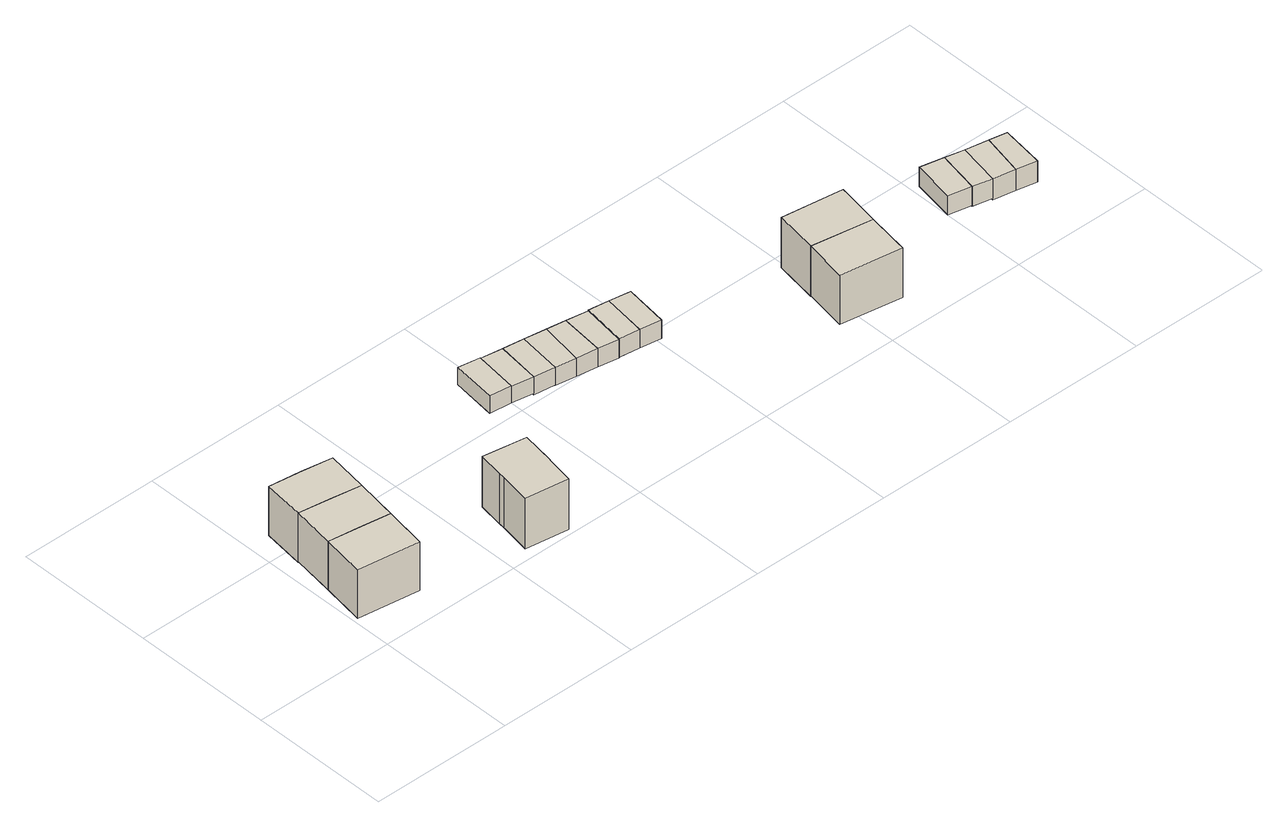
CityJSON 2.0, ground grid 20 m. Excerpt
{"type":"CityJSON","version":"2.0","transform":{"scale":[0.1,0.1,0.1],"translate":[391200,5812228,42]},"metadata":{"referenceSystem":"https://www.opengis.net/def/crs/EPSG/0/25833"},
"CityObjects":{
"building1":{"type":"Building","attributes":{"Gemeindeschluessel":"11000007","BezugspunktDach":"2200","function":"31001_1010","measuredHeight":8.71,"storeysAboveGround":2},"address":[{"country":"Germany","locality":"Berlin","thoroughfareNumber":"30D","thoroughfareName":"Wolfsburger Weg"}],"geometry":[{"type":"Solid","lod":"1","boundaries":[[[[0,1,2,3]],[[4,5,6,7]],[[4,7,3,2]],[[5,4,2,1]],[[6,5,1,0]],[[7,6,0,3]]]]}]},
"building2":{"type":"Building","attributes":{"Gemeindeschluessel":"11000007","BezugspunktDach":"2200","function":"31001_1010","measuredHeight":8.7,"storeysAboveGround":2},"address":[{"country":"Germany","locality":"Berlin","thoroughfareNumber":"30E","thoroughfareName":"Wolfsburger Weg"}],"geometry":[{"type":"Solid","lod":"1","boundaries":[[[[8,1,9,10,2]],[[11,12,5,13,4]],[[11,4,2,10]],[[12,11,10,9]],[[5,12,9,1]],[[13,5,1,8]],[[4,13,8,2]]]]}]},
"building3":{"type":"Building","attributes":{"Gemeindeschluessel":"11000007","BezugspunktDach":"2200","function":"31001_1010","measuredHeight":8.76,"storeysAboveGround":2},"address":[{"country":"Germany","locality":"Berlin","thoroughfareNumber":"30F","thoroughfareName":"Wolfsburger Weg"}],"geometry":[{"type":"Solid","lod":"1","boundaries":[[[[14,9,15,16,17,10]],[[18,19,20,21,22,23]],[[18,23,10,17]],[[19,18,17,16]],[[20,19,16,15]],[[21,20,15,9]],[[22,21,9,14]],[[23,22,14,10]]]]}]},
"building4":{"type":"Building","attributes":{"Gemeindeschluessel":"11000007","BezugspunktDach":"2200","function":"31001_1010","measuredHeight":8.75,"storeysAboveGround":2},"address":[{"country":"Germany","locality":"Berlin","thoroughfareNumber":"30H","thoroughfareName":"Wolfsburger Weg"}],"geometry":[{"type":"Solid","lod":"1","boundaries":[[[[24,25,26,27,28,29,30,31]],[[32,33,34,35,36,37,38,39]],[[32,39,31,30]],[[33,32,30,29]],[[34,33,29,28]],[[35,34,28,27]],[[36,35,27,26]],[[37,36,26,25]],[[38,37,25,24]],[[39,38,24,31]]]]}]},
"building5":{"type":"Building","attributes":{"Gemeindeschluessel":"11000007","BezugspunktDach":"2200","function":"31001_2463","measuredHeight":2.56,"storeysAboveGround":1},"address":[{"country":"Germany","locality":"Berlin","thoroughfareNumber":"30I (1)","thoroughfareName":"Wolfsburger Weg"}],"geometry":[{"type":"Solid","lod":"1","boundaries":[[[[40,41,42,43]],[[44,45,46,47]],[[44,47,43,42]],[[45,44,42,41]],[[46,45,41,40]],[[47,46,40,43]]]]}]},
"building6":{"type":"Building","attributes":{"Gemeindeschluessel":"11000007","BezugspunktDach":"2200","function":"31001_2463","measuredHeight":2.5,"storeysAboveGround":1},"address":[{"country":"Germany","locality":"Berlin","thoroughfareNumber":"30K (1)","thoroughfareName":"Wolfsburger Weg"}],"geometry":[{"type":"Solid","lod":"1","boundaries":[[[[48,49,50,51]],[[45,52,53,46]],[[45,46,51,50]],[[52,45,50,49]],[[53,52,49,48]],[[46,53,48,51]]]]}]},
"building7":{"type":"Building","attributes":{"Gemeindeschluessel":"11000007","BezugspunktDach":"2200","function":"31001_2463","measuredHeight":2.73,"storeysAboveGround":1},"address":[{"country":"Germany","locality":"Berlin","thoroughfareNumber":"30 (1)","thoroughfareName":"Wolfsburger Weg"}],"geometry":[{"type":"Solid","lod":"1","boundaries":[[[[54,55,49,48]],[[56,57,58,59]],[[56,59,48,49]],[[57,56,49,55]],[[58,57,55,54]],[[59,58,54,48]]]]}]},
"building8":{"type":"Building","attributes":{"Gemeindeschluessel":"11000007","BezugspunktDach":"2200","function":"31001_2463","measuredHeight":2.79,"storeysAboveGround":1},"address":[{"country":"Germany","locality":"Berlin","thoroughfareNumber":"30B (1)","thoroughfareName":"Wolfsburger Weg"}],"geometry":[{"type":"Solid","lod":"1","boundaries":[[[[60,61,55,54]],[[62,63,64,65]],[[62,65,54,55]],[[63,62,55,61]],[[64,63,61,60]],[[65,64,60,54]]]]}]},
"building9":{"type":"Building","attributes":{"Gemeindeschluessel":"11000007","BezugspunktDach":"2200","function":"31001_2463","measuredHeight":2.82,"storeysAboveGround":1},"address":[{"country":"Germany","locality":"Berlin","thoroughfareNumber":"30F (1)","thoroughfareName":"Wolfsburger Weg"}],"geometry":[{"type":"Solid","lod":"1","boundaries":[[[[66,67,61,60]],[[63,68,69,64]],[[63,64,60,61]],[[68,63,61,67]],[[69,68,67,66]],[[64,69,66,60]]]]}]},
"building10":{"type":"Building","attributes":{"Gemeindeschluessel":"11000007","BezugspunktDach":"2200","function":"31001_2463","measuredHeight":2.82,"storeysAboveGround":1},"address":[{"country":"Germany","locality":"Berlin","thoroughfareNumber":"30L (1)","thoroughfareName":"Wolfsburger Weg"}],"geometry":[{"type":"Solid","lod":"1","boundaries":[[[[70,71,67,66]],[[68,72,73,69]],[[68,69,66,67]],[[72,68,67,71]],[[73,72,71,70]],[[69,73,70,66]]]]}]},
"building11":{"type":"Building","attributes":{"Gemeindeschluessel":"11000007","BezugspunktDach":"2200","function":"31001_2463","measuredHeight":2.8,"storeysAboveGround":1},"address":[{"country":"Germany","locality":"Berlin","thoroughfareNumber":"30H (1)","thoroughfareName":"Wolfsburger Weg"}],"geometry":[{"type":"Solid","lod":"1","boundaries":[[[[74,75,76,77]],[[78,79,80,81]],[[78,81,77,76]],[[79,78,76,75]],[[80,79,75,74]],[[81,80,74,77]]]]}]},
"building12":{"type":"Building","attributes":{"Gemeindeschluessel":"11000007","BezugspunktDach":"2200","function":"31001_2463","measuredHeight":2.74,"storeysAboveGround":1},"address":[{"country":"Germany","locality":"Berlin","thoroughfareNumber":"30M (1)","thoroughfareName":"Wolfsburger Weg"}],"geometry":[{"type":"Solid","lod":"1","boundaries":[[[[82,83,75,74]],[[79,84,85,80]],[[79,80,74,75]],[[84,79,75,83]],[[85,84,83,82]],[[80,85,82,74]]]]}]},
"building13":{"type":"Building","attributes":{"Gemeindeschluessel":"11000007","BezugspunktDach":"2200","function":"31001_1010","measuredHeight":8.76,"storeysAboveGround":2},"address":[{"country":"Germany","locality":"Berlin","thoroughfareNumber":"28F","thoroughfareName":"Wolfsburger Weg"}],"geometry":[{"type":"Solid","lod":"1","boundaries":[[[[86,87,88,89,90]],[[91,92,93,94,95]],[[91,95,90,89]],[[92,91,89,88]],[[93,92,88,87]],[[94,93,87,86]],[[95,94,86,90]]]]}]},
"building14":{"type":"Building","attributes":{"Gemeindeschluessel":"11000007","BezugspunktDach":"2200","function":"31001_1010","measuredHeight":8.8,"storeysAboveGround":2},"address":[{"country":"Germany","locality":"Berlin","thoroughfareNumber":"28G","thoroughfareName":"Wolfsburger Weg"}],"geometry":[{"type":"Solid","lod":"1","boundaries":[[[[87,96,97,98,89]],[[99,100,101,102,103]],[[99,103,89,98]],[[100,99,98,97]],[[101,100,97,96]],[[102,101,96,87]],[[103,102,87,89]]]]}]},
"building15":{"type":"Building","attributes":{"Gemeindeschluessel":"11000007","BezugspunktDach":"2200","function":"31001_2463","measuredHeight":2.9,"storeysAboveGround":1},"address":[{"country":"Germany","locality":"Berlin","thoroughfareNumber":"28 (1)","thoroughfareName":"Wolfsburger Weg"}],"geometry":[{"type":"Solid","lod":"1","boundaries":[[[[104,105,106,107]],[[108,109,110,111]],[[108,111,107,106]],[[109,108,106,105]],[[110,109,105,104]],[[111,110,104,107]]]]}]},
"building16":{"type":"Building","attributes":{"Gemeindeschluessel":"11000007","BezugspunktDach":"2200","function":"31001_2463","measuredHeight":3.05,"storeysAboveGround":1},"address":[{"country":"Germany","locality":"Berlin","thoroughfareNumber":"28H (1)","thoroughfareName":"Wolfsburger Weg"}],"geometry":[{"type":"Solid","lod":"1","boundaries":[[[[112,113,105,104]],[[114,115,116,117]],[[114,117,104,105]],[[115,114,105,113]],[[116,115,113,112]],[[117,116,112,104]]]]}]},
"building17":{"type":"Building","attributes":{"Gemeindeschluessel":"11000007","BezugspunktDach":"2200","function":"31001_2463","measuredHeight":3.2,"storeysAboveGround":1},"address":[{"country":"Germany","locality":"Berlin","thoroughfareNumber":"28K (1)","thoroughfareName":"Wolfsburger Weg"}],"geometry":[{"type":"Solid","lod":"1","boundaries":[[[[118,119,113,112]],[[120,121,122,123]],[[120,123,112,113]],[[121,120,113,119]],[[122,121,119,118]],[[123,122,118,112]]]]}]},
"building18":{"type":"Building","attributes":{"Gemeindeschluessel":"11000007","BezugspunktDach":"2200","function":"31001_2463","measuredHeight":3.22,"storeysAboveGround":1},"address":[{"country":"Germany","locality":"Berlin","thoroughfareNumber":"28B (1)","thoroughfareName":"Wolfsburger Weg"}],"geometry":[{"type":"Solid","lod":"1","boundaries":[[[[124,125,119,118]],[[121,126,127,122]],[[121,122,118,119]],[[126,121,119,125]],[[127,126,125,124]],[[122,127,124,118]]]]}]}
},
"vertices":[
[87,38,88],[97,98,88],[10,111,88],[0,50,88],[10,111,14],[97,98,14],[87,38,14],[0,50,14],
[53,105,88],[107,158,88],[19,172,88],[19,172,14],[107,158,14],[53,105,14],
[63,165,88],[116,217,88],[72,224,88],[27,230,88],[27,230,13],[72,224,13],[116,217,13],[107,158,13],[63,165,13],[19,172,13],
[289,1,90],[295,36,90],[297,45,90],[304,89,90],[243,99,90],[237,63,90],[236,54,90],[228,10,90],[236,54,13],[237,63,13],[243,99,13],[304,89,13],[297,45,13],[295,36,13],[289,1,13],[228,10,13],
[398,216,35],[406,278,35],[375,283,35],[367,220,35],[375,283,9],[406,278,9],[398,216,9],[367,220,9],
[429,211,34],[437,273,34],[406,278,34],[398,216,34],[437,273,9],[429,211,9],
[459,207,34],[467,269,34],[437,273,7],[467,269,7],[459,207,7],[429,211,7],
[488,202,34],[498,264,34],[467,269,6],[498,264,6],[488,202,6],[459,207,6],
[518,198,34],[525,260,34],[525,260,6],[518,198,6],
[547,193,34],[556,255,34],[556,255,6],[547,193,6],
[576,189,35],[585,251,35],[556,255,35],[547,193,35],[556,255,7],[585,251,7],[576,189,7],[547,193,7],
[606,184,35],[615,246,35],[615,246,7],[606,184,7],
[853,39,92],[863,100,92],[820,107,92],[777,114,92],[766,53,92],[777,114,17],[820,107,17],[863,100,17],[853,39,17],[766,53,17],
[874,163,92],[831,169,92],[787,175,92],[787,175,16],[831,169,16],[874,163,16],[863,100,16],[777,114,16],
[1028,109,41],[1040,169,41],[1007,176,41],[996,116,41],[1007,176,12],[1040,169,12],[1028,109,12],[996,116,12],
[1055,103,41],[1067,163,41],[1040,169,11],[1067,163,11],[1055,103,11],[1028,109,11],
[1086,97,41],[1099,157,41],[1067,163,9],[1099,157,9],[1086,97,9],[1055,103,9],
[1115,91,41],[1124,152,41],[1124,152,9],[1115,91,9]
]}
